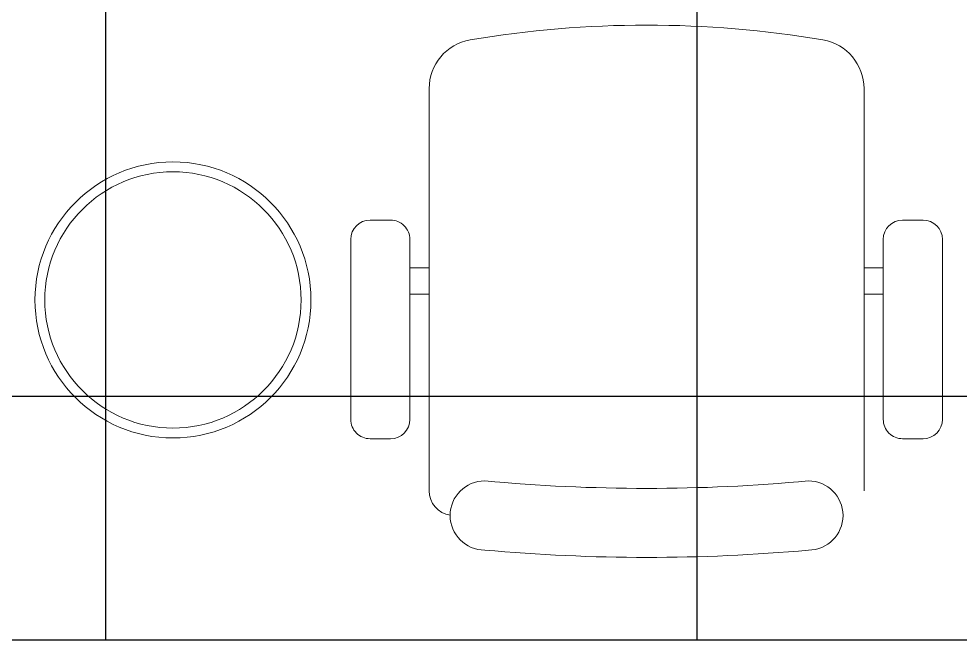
# Model space of a CAD drawing. Header units: inches. Extents: x -246178 to 57169, y -29325 to 19878.
# Drawn here: x 47271 to 48226, y -6847 to -6217 of the extents above; entities that cross this region are included whole.
import ezdxf

# ---------------------------------------------------------------- set-up
doc = ezdxf.new("R2010")
doc.units = ezdxf.units.IN
doc.header["$LTSCALE"] = 25
doc.header["$MEASUREMENT"] = 0
doc.linetypes.add('DASHDOT', pattern=[25.4, 12.7, -6.35, 0, -6.35])
doc.layers.get('0').update_dxf_attribs({"color": 8})
doc.layers.add('00-Ground Floor$0$False Ceiling', color=251, linetype='Continuous')
for name, color, linetype, lineweight in [('00-Ground Floor$0$LOADING', 253, 'Continuous', 5), ('00-Ground Floor$0$NEW Wall', 166, 'Continuous', 5), ('00-Ground Floor$0$Walls', 251, 'Continuous', 5), ('E-LITE-CLNG-CNDT', 6, 'DASHDOT', 35)]:
    doc.layers.add(name, color=color, linetype=linetype, lineweight=lineweight)

# ---------------------------------------------------------------- blocks, each defined once
blk = doc.blocks.new('00-Ground Floor$0$WM00001-P')
at = {"layer": '00-Ground Floor$0$LOADING'}
for radius in [0.14, 0.13]:
    blk.add_circle((0, 0), radius, dxfattribs=at)
blk = doc.blocks.new('*X67')
at = {"color": 0}
for p, q in [((5, 3), (5, 3)), ((5, 3), (5, 3)), ((5, 3), (5, 3)), ((5, 3), (5, 3)), ((5, 3), (5, 3)), ((5, 3), (5, 3)), ((5, 3), (5, 3)), ((5, 3), (5, 3)), ((5, 3), (5, 3)), ((5, 3), (5, 3)), ((5, 3), (5, 3)), ((5, 3), (5, 3)), ((5, 3), (5, 3)), ((5, 3), (5, 3)), ((5, 3), (5, 3)), ((5, 3), (5, 3)), ((5, 3), (5, 3)), ((5, 3), (5, 3)), ((5, 3), (5, 3)), ((5, 3), (5, 3)), ((5, 3), (5, 3)), ((5, 3), (5, 3)), ((5, 3), (5, 3)), ((5, 3), (5, 3)), ((5, 3), (5, 3)), ((5, 3), (5, 3)), ((5, 3), (5, 3)), ((5, 3), (5, 3)), ((5, 3), (5, 3)), ((5, 3), (5, 3)), ((5, 3), (5, 3)), ((5, 3), (5, 3)), ((5, 3), (5, 3)), ((5, 3), (5, 3)), ((5, 3), (5, 3)), ((5, 3), (5, 3)), ((5, 3), (5, 3)), ((5, 3), (5, 3)), ((5, 3), (5, 3)), ((5, 3), (5, 3)), ((5, 3), (5, 3)), ((5, 3), (5, 3)), ((5, 3), (5, 3)), ((5, 3), (5, 3)), ((5, 3), (5, 3)), ((5, 3), (5, 3)), ((5, 3), (5, 3)), ((5, 3), (5, 3)), ((5, 3), (5, 3)), ((5, 3), (5, 3)), ((5, 3), (5, 3)), ((5, 3), (5, 3)), ((5, 3), (5, 3)), ((5, 3), (5, 3)), ((5, 3), (5, 3)), ((5, 3), (5, 3)), ((5, 3), (5, 3)), ((5, 3), (5, 3)), ((5, 3), (5, 3)), ((5, 3), (5, 3)), ((5, 3), (5, 3)), ((5, 3), (5, 3)), ((5, 3), (5, 3)), ((5, 3), (5, 3)), ((5, 3), (5, 3)), ((5, 3), (5, 3)), ((6, 3), (5, 3)), ((5, 3), (5, 3)), ((6, 3), (5, 3)), ((5, 3), (5, 3)), ((6, 3), (5, 3)), ((5, 3), (5, 3)), ((6, 3), (5, 3)), ((5, 3), (5, 3)), ((5, 3), (5, 3)), ((5, 3), (5, 3)), ((5, 3), (5, 3)), ((5, 3), (5, 3)), ((5, 3), (5, 3)), ((5, 3), (5, 3)), ((5, 3), (5, 3)), ((5, 3), (5, 3)), ((5, 3), (5, 3)), ((5, 3), (5, 3)), ((5, 3), (5, 3)), ((5, 3), (5, 3)), ((5, 3), (5, 3)), ((5, 3), (5, 3)), ((5, 3), (5, 3)), ((5, 3), (5, 3)), ((5, 3), (5, 3)), ((5, 3), (5, 3)), ((5, 3), (5, 3)), ((5, 3), (5, 3)), ((5, 3), (5, 3)), ((5, 3), (5, 3)), ((6, 3), (6, 3)), ((6, 3), (6, 3)), ((6, 3), (6, 3)), ((6, 3), (6, 3)), ((6, 3), (6, 3)), ((6, 3), (6, 3)), ((6, 3), (6, 3)), ((6, 3), (6, 3)), ((6, 3), (6, 3)), ((6, 3), (6, 3)), ((6, 3), (6, 3)), ((6, 3), (6, 3)), ((6, 3), (6, 3)), ((6, 3), (6, 3)), ((6, 3), (6, 3)), ((6, 3), (6, 3)), ((6, 3), (6, 3)), ((6, 3), (6, 3)), ((6, 3), (6, 3)), ((6, 3), (6, 3)), ((6, 3), (6, 3)), ((6, 3), (6, 3)), ((6, 3), (6, 3)), ((6, 3), (6, 3)), ((6, 3), (6, 3)), ((6, 3), (6, 3)), ((6, 3), (6, 3)), ((6, 3), (6, 3)), ((6, 3), (6, 3)), ((6, 3), (6, 3)), ((6, 3), (6, 3)), ((6, 3), (6, 3)), ((6, 3), (6, 3)), ((6, 3), (6, 3)), ((6, 3), (6, 3)), ((6, 3), (6, 3)), ((6, 3), (6, 3)), ((6, 3), (6, 3)), ((6, 3), (6, 3)), ((6, 3), (6, 3)), ((6, 3), (6, 3)), ((6, 3), (6, 3)), ((6, 3), (6, 3)), ((6, 3), (6, 3)), ((6, 3), (6, 3)), ((6, 3), (6, 3)), ((6, 3), (6, 3)), ((6, 3), (6, 3)), ((6, 3), (6, 3)), ((6, 3), (6, 3)), ((6, 3), (6, 3)), ((6, 3), (6, 3)), ((6, 3), (6, 3)), ((6, 3), (6, 3)), ((6, 3), (6, 3)), ((6, 3), (6, 3)), ((6, 3), (6, 3)), ((6, 3), (6, 3)), ((6, 3), (6, 3)), ((6, 3), (6, 3)), ((6, 3), (6, 3)), ((6, 3), (6, 3)), ((6, 3), (6, 3)), ((6, 3), (6, 3)), ((6, 3), (6, 3)), ((6, 3), (6, 3)), ((6, 3), (6, 3)), ((6, 3), (6, 3)), ((6, 3), (6, 3)), ((6, 3), (6, 3)), ((6, 3), (6, 3)), ((6, 3), (6, 3)), ((6, 3), (6, 3)), ((6, 3), (6, 3)), ((6, 3), (6, 3)), ((6, 3), (6, 3)), ((6, 3), (6, 3)), ((6, 3), (6, 3)), ((6, 3), (6, 3)), ((6, 3), (6, 3)), ((6, 3), (6, 3)), ((6, 3), (6, 3)), ((6, 3), (6, 3)), ((6, 3), (6, 3)), ((6, 3), (6, 3)), ((6, 3), (6, 3)), ((6, 3), (6, 3)), ((6, 3), (6, 3)), ((6, 3), (6, 3)), ((6, 3), (6, 3)), ((6, 3), (6, 3)), ((6, 3), (6, 3)), ((6, 3), (6, 3)), ((6, 3), (6, 3)), ((6, 3), (6, 3)), ((6, 3), (6, 3)), ((6, 3), (6, 3)), ((6, 3), (6, 3)), ((6, 3), (6, 3)), ((6, 3), (6, 3)), ((6, 3), (6, 3)), ((6, 3), (6, 3)), ((6, 3), (6, 3)), ((6, 3), (6, 3)), ((6, 3), (6, 3)), ((6, 3), (6, 3)), ((6, 3), (6, 3)), ((6, 3), (6, 3)), ((6, 3), (6, 3)), ((6, 3), (6, 3)), ((6, 3), (6, 3)), ((6, 3), (6, 3)), ((6, 3), (6, 3)), ((6, 3), (6, 3)), ((6, 3), (6, 3)), ((6, 3), (6, 3)), ((6, 3), (6, 3)), ((6, 3), (6, 3)), ((6, 3), (6, 3)), ((6, 3), (6, 3)), ((6, 3), (6, 3)), ((6, 3), (6, 3)), ((6, 3), (6, 3)), ((6, 3), (6, 3)), ((6, 3), (6, 3)), ((6, 3), (6, 3)), ((6, 3), (6, 3)), ((6, 3), (6, 3)), ((6, 3), (6, 3)), ((6, 3), (6, 3)), ((6, 3), (6, 3)), ((6, 3), (6, 3)), ((6, 3), (6, 3)), ((6, 3), (6, 3)), ((6, 3), (6, 3)), ((6, 3), (6, 3)), ((6, 3), (6, 3)), ((6, 3), (6, 3)), ((6, 3), (6, 3)), ((6, 3), (6, 3)), ((6, 3), (6, 3)), ((6, 3), (6, 3)), ((6, 3), (6, 3)), ((6, 3), (6, 3)), ((6, 3), (6, 3)), ((6, 3), (6, 3)), ((6, 3), (6, 3)), ((6, 3), (6, 3)), ((6, 3), (6, 3)), ((6, 3), (6, 3)), ((6, 3), (6, 3)), ((6, 3), (6, 3)), ((6, 3), (6, 3)), ((6, 3), (6, 3)), ((6, 3), (6, 3)), ((6, 3), (6, 3)), ((6, 3), (6, 3)), ((6, 3), (6, 3)), ((6, 3), (6, 3)), ((6, 3), (6, 3)), ((6, 3), (6, 3)), ((6, 3), (6, 3)), ((6, 3), (6, 3)), ((6, 3), (6, 3)), ((6, 3), (6, 3)), ((6, 3), (6, 3)), ((6, 3), (6, 3)), ((6, 3), (6, 3)), ((6, 3), (6, 3)), ((6, 3), (6, 3)), ((6, 3), (6, 3)), ((6, 3), (6, 3)), ((6, 3), (6, 3)), ((6, 3), (6, 3)), ((6, 3), (6, 3)), ((6, 3), (6, 3)), ((6, 3), (6, 3)), ((6, 3), (6, 3)), ((6, 3), (6, 3)), ((6, 3), (6, 3)), ((6, 3), (6, 3)), ((6, 3), (6, 3)), ((6, 3), (6, 3)), ((6, 3), (6, 3)), ((6, 3), (6, 3)), ((6, 3), (6, 3)), ((6, 3), (6, 3)), ((6, 3), (6, 3)), ((6, 3), (6, 3)), ((6, 3), (6, 3)), ((6, 3), (6, 3)), ((6, 3), (6, 3)), ((6, 3), (6, 3)), ((6, 3), (6, 3)), ((6, 3), (6, 3)), ((6, 3), (6, 3)), ((6, 3), (6, 3)), ((6, 3), (6, 3)), ((6, 3), (6, 3)), ((6, 3), (6, 3)), ((6, 3), (6, 3)), ((6, 3), (6, 3)), ((6, 3), (6, 3)), ((6, 3), (6, 3)), ((6, 3), (5, 3)), ((6, 3), (5, 3)), ((6, 3), (5, 3)), ((6, 3), (5, 3)), ((6, 3), (5, 3)), ((6, 3), (6, 3)), ((6, 3), (6, 3)), ((6, 3), (6, 3)), ((6, 3), (6, 3)), ((6, 3), (6, 3)), ((6, 3), (6, 3)), ((6, 3), (6, 3)), ((6, 3), (6, 3)), ((6, 3), (6, 3)), ((6, 3), (6, 3)), ((6, 3), (6, 3)), ((6, 3), (6, 3)), ((6, 3), (6, 3)), ((6, 3), (6, 3)), ((6, 3), (6, 3)), ((6, 3), (6, 3)), ((6, 3), (6, 3)), ((6, 3), (6, 3)), ((6, 3), (6, 3)), ((6, 3), (6, 3)), ((6, 3), (6, 3)), ((6, 3), (6, 3)), ((6, 3), (6, 3)), ((6, 3), (6, 3)), ((6, 3), (6, 3)), ((6, 3), (6, 3)), ((6, 3), (6, 3)), ((6, 3), (6, 3)), ((6, 3), (6, 3)), ((6, 3), (6, 3)), ((6, 3), (6, 3)), ((6, 3), (6, 3)), ((6, 3), (6, 3)), ((6, 3), (6, 3)), ((6, 3), (6, 3)), ((6, 3), (6, 3)), ((6, 3), (6, 3)), ((6, 3), (6, 3)), ((6, 3), (6, 3)), ((6, 3), (6, 3)), ((6, 3), (6, 3)), ((6, 3), (6, 3)), ((6, 3), (6, 3)), ((6, 3), (6, 3)), ((6, 3), (6, 3)), ((6, 3), (6, 3)), ((6, 3), (6, 3)), ((6, 3), (6, 3)), ((6, 3), (6, 3)), ((6, 3), (6, 3)), ((6, 3), (6, 3)), ((6, 3), (6, 3)), ((6, 3), (6, 3)), ((6, 3), (6, 3)), ((6, 3), (6, 3)), ((6, 3), (6, 3)), ((6, 3), (6, 3)), ((6, 3), (6, 3)), ((6, 3), (6, 3)), ((6, 3), (6, 3)), ((6, 3), (6, 3)), ((6, 3), (6, 3)), ((6, 3), (6, 3)), ((6, 3), (6, 3)), ((6, 3), (6, 3)), ((6, 3), (6, 3)), ((6, 3), (6, 3)), ((6, 3), (6, 3)), ((6, 3), (6, 3)), ((6, 3), (6, 3)), ((6, 3), (6, 3)), ((6, 3), (6, 3)), ((6, 3), (6, 3)), ((6, 3), (6, 3)), ((6, 3), (6, 3)), ((6, 3), (6, 3)), ((6, 3), (6, 3)), ((6, 3), (6, 3)), ((6, 3), (6, 3)), ((6, 3), (6, 3)), ((6, 3), (6, 3)), ((6, 3), (6, 3)), ((6, 3), (6, 3)), ((6, 3), (6, 3)), ((6, 3), (6, 3)), ((6, 3), (6, 3)), ((6, 3), (6, 3)), ((6, 3), (6, 3)), ((6, 3), (6, 3)), ((6, 3), (6, 3)), ((6, 3), (6, 3)), ((6, 3), (6, 3)), ((6, 3), (6, 3)), ((6, 3), (6, 3)), ((6, 3), (6, 3)), ((6, 3), (6, 3)), ((6, 3), (6, 3)), ((6, 3), (6, 3)), ((6, 3), (6, 3)), ((6, 3), (6, 3)), ((6, 3), (6, 3)), ((6, 3), (6, 3)), ((6, 3), (6, 3)), ((6, 3), (6, 3)), ((6, 3), (6, 3)), ((6, 3), (6, 3)), ((6, 3), (6, 3)), ((6, 3), (6, 3)), ((6, 3), (6, 3)), ((6, 3), (6, 3)), ((6, 3), (6, 3)), ((6, 3), (6, 3)), ((6, 3), (6, 3)), ((6, 3), (6, 3)), ((6, 3), (6, 3)), ((6, 3), (6, 3)), ((6, 3), (6, 3)), ((6, 3), (6, 3)), ((6, 3), (6, 3)), ((6, 3), (6, 3)), ((6, 3), (6, 3)), ((6, 3), (6, 3)), ((6, 3), (6, 3)), ((6, 3), (6, 3)), ((6, 3), (6, 3)), ((6, 3), (6, 3)), ((6, 3), (6, 3)), ((6, 3), (6, 3)), ((6, 3), (6, 3)), ((6, 3), (6, 3)), ((6, 3), (6, 3)), ((6, 3), (6, 3)), ((6, 3), (6, 3)), ((6, 3), (6, 3)), ((6, 3), (6, 3)), ((6, 3), (6, 3)), ((6, 3), (6, 3)), ((6, 3), (6, 3)), ((6, 3), (6, 3)), ((6, 3), (6, 3)), ((6, 3), (6, 3)), ((6, 3), (6, 3)), ((6, 3), (6, 3)), ((6, 3), (6, 3)), ((6, 3), (6, 3)), ((6, 3), (6, 3)), ((6, 3), (6, 3)), ((6, 3), (6, 3)), ((6, 3), (6, 3)), ((6, 3), (6, 3)), ((6, 3), (6, 3)), ((6, 3), (6, 3)), ((6, 3), (6, 3)), ((6, 3), (6, 3)), ((6, 3), (6, 3)), ((6, 3), (6, 3)), ((6, 3), (6, 3)), ((6, 3), (6, 3)), ((6, 3), (6, 3)), ((6, 3), (6, 3)), ((6, 3), (6, 3)), ((6, 3), (6, 3)), ((6, 3), (6, 3)), ((6, 3), (6, 3)), ((6, 3), (6, 3)), ((6, 3), (6, 3)), ((6, 3), (6, 3)), ((6, 3), (6, 3)), ((6, 3), (6, 3)), ((6, 3), (6, 3)), ((6, 3), (6, 3)), ((6, 3), (6, 3)), ((6, 3), (6, 3)), ((6, 3), (6, 3)), ((6, 3), (6, 3)), ((6, 3), (6, 3)), ((6, 3), (6, 3)), ((6, 3), (6, 3)), ((6, 3), (6, 3)), ((6, 3), (6, 3)), ((6, 3), (6, 3)), ((6, 3), (6, 3)), ((6, 3), (6, 3)), ((6, 3), (6, 3)), ((6, 3), (6, 3)), ((6, 3), (6, 3)), ((6, 3), (6, 3)), ((6, 3), (6, 3)), ((6, 3), (6, 3)), ((6, 3), (6, 3)), ((6, 3), (6, 3)), ((6, 3), (6, 3)), ((6, 3), (6, 3)), ((6, 3), (6, 3)), ((6, 3), (6, 3)), ((6, 3), (6, 3)), ((6, 3), (6, 3)), ((6, 3), (6, 3)), ((6, 3), (6, 3)), ((6, 3), (6, 3)), ((6, 3), (6, 3)), ((6, 3), (6, 3)), ((6, 3), (6, 3)), ((6, 3), (6, 3)), ((6, 3), (6, 3)), ((6, 3), (6, 3)), ((6, 3), (6, 3)), ((6, 3), (6, 3)), ((6, 3), (6, 3)), ((6, 3), (6, 3)), ((6, 3), (6, 3)), ((6, 3), (6, 3)), ((6, 3), (6, 3)), ((6, 3), (6, 3)), ((6, 3), (6, 3)), ((6, 3), (6, 3)), ((6, 3), (6, 3)), ((6, 3), (6, 3)), ((6, 3), (6, 3)), ((6, 3), (6, 3)), ((6, 3), (6, 3)), ((6, 3), (6, 3)), ((6, 3), (6, 3)), ((6, 3), (6, 3)), ((6, 3), (6, 3)), ((6, 3), (6, 3)), ((6, 3), (6, 3)), ((6, 3), (6, 3)), ((6, 3), (6, 3)), ((6, 3), (6, 3)), ((6, 3), (6, 3)), ((6, 3), (6, 3)), ((6, 3), (6, 3)), ((6, 3), (6, 3)), ((6, 3), (6, 3)), ((6, 3), (6, 3)), ((6, 3), (6, 3)), ((6, 3), (6, 3)), ((6, 3), (6, 3)), ((6, 3), (6, 3)), ((6, 3), (6, 3)), ((6, 3), (6, 3)), ((6, 3), (6, 3)), ((6, 3), (6, 3)), ((6, 3), (6, 3)), ((6, 3), (6, 3)), ((6, 3), (6, 3)), ((6, 3), (6, 3)), ((6, 3), (6, 3)), ((6, 3), (6, 3)), ((6, 3), (6, 3)), ((6, 3), (6, 3)), ((6, 3), (6, 3)), ((6, 3), (6, 3)), ((6, 3), (6, 3)), ((6, 3), (6, 3)), ((6, 3), (6, 3)), ((6, 3), (6, 3)), ((6, 3), (6, 3)), ((6, 3), (6, 3)), ((6, 3), (6, 3)), ((6, 3), (6, 3)), ((6, 3), (6, 3)), ((6, 3), (6, 3)), ((6, 3), (6, 3)), ((6, 3), (6, 3)), ((6, 3), (6, 3)), ((6, 3), (6, 3)), ((6, 3), (6, 3)), ((6, 3), (6, 3)), ((6, 3), (6, 3)), ((6, 3), (6, 3)), ((6, 3), (6, 3)), ((6, 3), (6, 3)), ((6, 3), (6, 3)), ((6, 3), (6, 3)), ((6, 3), (6, 3)), ((6, 3), (6, 3)), ((6, 3), (6, 3)), ((6, 3), (6, 3)), ((6, 3), (6, 3)), ((6, 3), (6, 3)), ((6, 3), (6, 3)), ((6, 3), (6, 3)), ((6, 3), (6, 3)), ((6, 3), (6, 3)), ((6, 3), (6, 3)), ((6, 3), (6, 3)), ((6, 3), (6, 3)), ((6, 3), (6, 3)), ((6, 3), (6, 3)), ((6, 3), (6, 3)), ((6, 3), (6, 3)), ((6, 3), (6, 3)), ((6, 3), (6, 3)), ((6, 3), (6, 3)), ((6, 3), (6, 3)), ((6, 3), (6, 3)), ((6, 3), (6, 3)), ((6, 3), (6, 3)), ((6, 3), (6, 3)), ((6, 3), (6, 3)), ((6, 3), (6, 3)), ((6, 3), (6, 3)), ((6, 3), (6, 3)), ((6, 3), (6, 3)), ((6, 3), (6, 3)), ((6, 3), (6, 3)), ((6, 3), (6, 3)), ((6, 3), (6, 3)), ((6, 3), (6, 3)), ((6, 3), (6, 3)), ((6, 3), (6, 3)), ((6, 3), (6, 3)), ((6, 3), (6, 3)), ((6, 3), (6, 3)), ((6, 3), (6, 3))]:
    blk.add_line(p, q, dxfattribs=at)
blk = doc.blocks.new('*X68')
at = {"color": 0}
for p, q in [((13, 1), (13, 1)), ((13, 1), (13, 1)), ((13, 1), (13, 1)), ((13, 1), (13, 1)), ((13, 1), (13, 1)), ((13, 1), (13, 1)), ((13, 1), (13, 1)), ((13, 1), (13, 1)), ((13, 1), (13, 1)), ((13, 1), (13, 1)), ((13, 1), (13, 1)), ((13, 1), (13, 1)), ((13, 1), (13, 1)), ((13, 1), (13, 1)), ((13, 1), (13, 1)), ((13, 1), (14, 1)), ((13, 1), (14, 1)), ((13, 1), (14, 1)), ((13, 1), (13, 1)), ((13, 1), (13, 1)), ((13, 1), (13, 1)), ((13, 1), (13, 1)), ((13, 1), (13, 1)), ((13, 1), (13, 1)), ((13, 1), (13, 1)), ((13, 1), (13, 1)), ((13, 1), (13, 1)), ((13, 1), (13, 1)), ((13, 1), (13, 1)), ((13, 1), (13, 1)), ((13, 1), (13, 1)), ((13, 1), (13, 1)), ((13, 1), (13, 1)), ((13, 1), (13, 1)), ((13, 1), (13, 1)), ((13, 1), (13, 1)), ((13, 1), (13, 1)), ((13, 1), (13, 1)), ((13, 1), (13, 1)), ((13, 1), (13, 1)), ((13, 1), (13, 1)), ((13, 1), (13, 1)), ((13, 1), (13, 1)), ((13, 1), (13, 1)), ((13, 1), (13, 1)), ((13, 1), (13, 1)), ((13, 1), (13, 1)), ((13, 1), (13, 1)), ((13, 1), (13, 1)), ((13, 1), (13, 1)), ((13, 1), (13, 1)), ((13, 1), (13, 1)), ((13, 1), (13, 1)), ((13, 1), (13, 1)), ((13, 1), (13, 1)), ((13, 1), (13, 1)), ((13, 1), (13, 1)), ((13, 1), (13, 1)), ((13, 1), (13, 1)), ((13, 1), (13, 1)), ((13, 1), (13, 1)), ((13, 1), (13, 1)), ((13, 1), (13, 1)), ((13, 1), (13, 1)), ((13, 1), (13, 1)), ((13, 1), (13, 1)), ((13, 1), (13, 1)), ((13, 1), (13, 1)), ((13, 1), (13, 1)), ((13, 1), (13, 1)), ((13, 1), (13, 1)), ((13, 1), (13, 1)), ((13, 1), (13, 1)), ((13, 1), (13, 1)), ((13, 1), (13, 1)), ((13, 1), (13, 1)), ((13, 1), (13, 1)), ((13, 1), (13, 1)), ((13, 1), (13, 1)), ((13, 1), (13, 1)), ((13, 1), (13, 1)), ((13, 1), (13, 1)), ((13, 1), (13, 1)), ((13, 1), (13, 1)), ((13, 1), (13, 1)), ((13, 1), (13, 1)), ((13, 1), (13, 1)), ((13, 1), (13, 1)), ((13, 1), (13, 1)), ((13, 1), (13, 1)), ((13, 1), (13, 1)), ((13, 1), (13, 1)), ((13, 1), (13, 1)), ((13, 1), (13, 1)), ((13, 1), (13, 1)), ((13, 1), (13, 1)), ((13, 1), (13, 1)), ((13, 1), (13, 1)), ((13, 1), (13, 1)), ((13, 1), (13, 1)), ((13, 1), (13, 1)), ((13, 1), (13, 1)), ((13, 1), (13, 1)), ((13, 1), (13, 1)), ((13, 1), (13, 1)), ((13, 1), (13, 1)), ((13, 1), (13, 1)), ((13, 1), (13, 1)), ((13, 1), (13, 1)), ((13, 1), (13, 1)), ((13, 1), (13, 1)), ((13, 1), (13, 1)), ((13, 1), (13, 1)), ((13, 1), (13, 1)), ((13, 1), (13, 1)), ((13, 1), (13, 1)), ((13, 1), (13, 1)), ((13, 1), (13, 1)), ((13, 1), (13, 1)), ((13, 1), (13, 1)), ((13, 1), (13, 1)), ((13, 1), (13, 1)), ((13, 1), (13, 1)), ((13, 1), (14, 1)), ((13, 0), (13, 0)), ((13, 0), (13, 0)), ((13, 0), (13, 0)), ((13, 0), (13, 0)), ((13, 0), (13, 0)), ((13, 0), (13, 0)), ((13, 0), (13, 0)), ((13, 0), (13, 0)), ((13, 0), (13, 0)), ((13, 0), (13, 0)), ((13, 0), (13, 0)), ((13, 0), (13, 0)), ((13, 0), (13, 0)), ((13, 0), (13, 0)), ((13, 0), (13, 0)), ((13, 0), (13, 0)), ((13, 0), (13, 0)), ((13, 0), (13, 0)), ((13, 0), (13, 0)), ((13, 0), (13, 0)), ((13, 0), (13, 0)), ((13, 0), (13, 0)), ((13, 0), (13, 0)), ((13, 0), (13, 0)), ((13, 0), (13, 0)), ((13, 0), (13, 0)), ((13, 0), (13, 0)), ((13, 0), (13, 0)), ((13, 0), (13, 0)), ((13, 0), (13, 0)), ((13, 0), (13, 0)), ((13, 0), (13, 0)), ((13, 0), (13, 0)), ((13, 0), (13, 0)), ((13, 0), (13, 0)), ((13, 0), (13, 0)), ((13, 0), (13, 0)), ((13, 0), (13, 0)), ((13, 0), (13, 0)), ((13, 0), (13, 0)), ((13, 0), (13, 0)), ((13, 0), (13, 0)), ((13, 0), (13, 0)), ((13, 0), (13, 0)), ((13, 0), (13, 0)), ((13, 0), (13, 0)), ((13, 0), (13, 0)), ((13, 0), (13, 0)), ((13, 0), (14, 0)), ((13, 0), (14, 0)), ((13, 0), (13, 0)), ((13, 0), (14, 0)), ((14, 1), (14, 1)), ((14, 1), (14, 1)), ((14, 1), (14, 1)), ((14, 1), (14, 1)), ((14, 1), (14, 1)), ((14, 1), (14, 1)), ((14, 1), (14, 1)), ((14, 1), (14, 1)), ((14, 1), (14, 1)), ((14, 1), (14, 1)), ((14, 1), (14, 1)), ((14, 1), (14, 1)), ((14, 1), (14, 1)), ((14, 1), (14, 1)), ((14, 1), (14, 1)), ((14, 1), (14, 1)), ((14, 1), (14, 1)), ((14, 1), (14, 1)), ((14, 1), (14, 1)), ((14, 1), (14, 1)), ((14, 1), (14, 1)), ((14, 1), (14, 1)), ((14, 1), (14, 1)), ((14, 1), (14, 1)), ((14, 1), (14, 1)), ((14, 1), (14, 1)), ((14, 1), (14, 1)), ((14, 1), (14, 1)), ((14, 1), (14, 1)), ((14, 1), (14, 1)), ((14, 1), (14, 1)), ((14, 1), (14, 1)), ((14, 1), (14, 1)), ((14, 1), (14, 1)), ((14, 1), (14, 1)), ((14, 1), (14, 1)), ((14, 1), (14, 1)), ((14, 1), (14, 1)), ((14, 1), (14, 1)), ((14, 1), (14, 1)), ((14, 1), (14, 1)), ((14, 1), (14, 1)), ((14, 1), (14, 1)), ((14, 1), (14, 1)), ((14, 1), (14, 1)), ((14, 1), (14, 1)), ((14, 1), (14, 1)), ((14, 1), (14, 1)), ((14, 1), (14, 1)), ((14, 1), (14, 1)), ((14, 1), (14, 1)), ((14, 1), (14, 1)), ((14, 1), (14, 1)), ((14, 1), (14, 1)), ((14, 1), (14, 1)), ((14, 1), (14, 1)), ((14, 1), (14, 1)), ((14, 1), (14, 1)), ((14, 1), (14, 1)), ((14, 1), (14, 1)), ((14, 1), (14, 1)), ((14, 1), (14, 1)), ((14, 1), (14, 1)), ((14, 1), (14, 1)), ((14, 1), (14, 1)), ((14, 1), (14, 1)), ((14, 1), (14, 1)), ((14, 1), (14, 1)), ((14, 1), (14, 1)), ((14, 1), (14, 1)), ((14, 1), (14, 1)), ((14, 1), (14, 1)), ((14, 1), (14, 1)), ((14, 1), (14, 1)), ((14, 1), (14, 1)), ((14, 1), (14, 1)), ((14, 1), (14, 1)), ((14, 1), (14, 1)), ((14, 1), (14, 1)), ((14, 1), (14, 1)), ((14, 1), (14, 1)), ((14, 1), (14, 1)), ((14, 1), (14, 1)), ((14, 1), (14, 1)), ((14, 1), (14, 1)), ((14, 1), (14, 1)), ((14, 1), (14, 1)), ((14, 1), (14, 1)), ((14, 1), (14, 1)), ((14, 1), (14, 1)), ((14, 1), (14, 1)), ((14, 1), (14, 1)), ((14, 1), (14, 1)), ((14, 1), (14, 1)), ((14, 0), (14, 0)), ((14, 0), (14, 0)), ((14, 0), (14, 0)), ((14, 0), (14, 0)), ((14, 0), (14, 0)), ((14, 0), (14, 0)), ((14, 0), (14, 0)), ((14, 0), (14, 0)), ((14, 0), (14, 0)), ((14, 0), (14, 0)), ((14, 0), (14, 0)), ((14, 0), (14, 0)), ((14, 0), (14, 0)), ((14, 0), (14, 0)), ((14, 0), (14, 0)), ((14, 0), (14, 0)), ((14, 0), (14, 0)), ((14, 0), (14, 0)), ((14, 0), (14, 0)), ((14, 0), (14, 0)), ((14, 0), (14, 0)), ((14, 0), (14, 0)), ((14, 0), (14, 0)), ((14, 0), (14, 0)), ((14, 0), (14, 0)), ((14, 0), (14, 0)), ((14, 0), (14, 0)), ((14, 0), (14, 0)), ((14, 0), (14, 0)), ((14, 0), (14, 0)), ((14, 0), (14, 0)), ((14, 0), (14, 0)), ((14, 0), (14, 0)), ((14, 0), (14, 0)), ((14, 0), (14, 0)), ((14, 0), (14, 0)), ((14, 0), (14, 0)), ((14, 0), (14, 0)), ((14, 0), (14, 0)), ((14, 0), (14, 0)), ((14, 0), (14, 0)), ((14, 0), (14, 0)), ((14, 0), (14, 0)), ((14, 0), (14, 0)), ((14, 0), (14, 0)), ((14, 0), (14, 0)), ((14, 0), (14, 0)), ((14, 0), (14, 0)), ((13, 0), (13, 0)), ((13, 0), (14, 0)), ((13, 0), (13, 0)), ((13, 0), (14, 0)), ((13, 0), (13, 0)), ((13, 0), (14, 0)), ((13, 0), (13, 0)), ((13, 0), (13, 0)), ((13, 0), (13, 0)), ((13, 0), (13, 0)), ((13, 0), (14, 0)), ((13, 0), (13, 0)), ((13, 0), (14, 0)), ((13, 0), (13, 0)), ((13, 0), (14, 0)), ((13, 0), (13, 0)), ((13, 0), (14, 0)), ((13, 0), (13, 0)), ((13, 0), (14, 0)), ((13, 0), (13, 0)), ((13, 0), (14, 0)), ((13, 0), (13, 0)), ((13, 0), (14, 0)), ((13, 0), (13, 0)), ((13, 0), (13, 0)), ((13, 0), (13, 0)), ((13, 0), (14, 0)), ((13, 0), (13, 0)), ((13, 0), (14, 0)), ((13, 0), (13, 0)), ((13, 0), (14, 0)), ((13, 0), (13, 0)), ((13, 0), (14, 0)), ((13, 0), (13, 0)), ((13, 0), (13, 0)), ((13, 0), (13, 0)), ((13, 0), (13, 0)), ((13, 0), (13, 0)), ((13, 0), (13, 0)), ((13, 0), (13, 0)), ((13, 0), (13, 0)), ((13, 0), (13, 0)), ((13, 0), (13, 0)), ((13, 0), (13, 0)), ((13, 0), (13, 0)), ((13, 0), (13, 0)), ((13, 0), (13, 0)), ((13, 0), (13, 0)), ((13, 0), (13, 0)), ((13, 0), (13, 0)), ((13, 0), (13, 0)), ((13, 0), (13, 0)), ((13, 0), (13, 0)), ((13, 0), (13, 0)), ((13, 0), (13, 0)), ((13, 0), (13, 0)), ((13, 0), (13, 0)), ((13, 0), (13, 0)), ((13, 0), (13, 0)), ((13, 0), (13, 0)), ((13, 0), (13, 0)), ((13, 0), (13, 0)), ((13, 0), (13, 0)), ((13, 0), (13, 0)), ((13, -1), (13, -1)), ((13, -1), (13, -1)), ((13, -1), (13, -1)), ((13, -1), (13, -1)), ((13, -1), (13, -1)), ((13, -1), (14, -1)), ((13, -1), (13, -1)), ((14, 0), (14, 0)), ((14, 0), (14, 0)), ((14, 0), (14, 0)), ((14, 0), (14, 0)), ((14, 0), (14, 0)), ((14, 0), (14, 0)), ((14, 0), (14, 0)), ((14, 0), (14, 0)), ((14, 0), (14, 0)), ((14, 0), (14, 0)), ((14, 0), (14, 0)), ((14, 0), (14, 0)), ((14, 0), (14, 0)), ((14, 0), (14, 0)), ((14, 0), (14, 0)), ((13, 0), (14, 0)), ((14, 0), (14, 0)), ((14, 0), (14, 0)), ((14, 0), (14, 0)), ((14, 0), (14, 0)), ((14, 0), (14, 0)), ((14, 0), (14, 0)), ((14, 0), (14, 0)), ((14, 0), (14, 0)), ((14, 0), (14, 0)), ((14, 0), (14, 0)), ((14, 0), (14, 0)), ((14, 0), (14, 0)), ((14, 0), (14, 0)), ((14, 0), (14, 0)), ((14, 0), (14, 0)), ((14, 0), (14, 0)), ((14, 0), (14, 0)), ((14, 0), (14, 0)), ((14, 0), (14, 0)), ((14, 0), (14, 0)), ((14, 0), (14, 0)), ((14, 0), (14, 0)), ((14, 0), (14, 0)), ((14, 0), (14, 0)), ((14, 0), (14, 0)), ((14, 0), (14, 0)), ((14, 0), (14, 0)), ((14, 0), (14, 0)), ((14, 0), (14, 0)), ((14, 0), (14, 0)), ((14, 0), (14, 0)), ((14, 0), (14, 0)), ((14, 0), (14, 0)), ((14, 0), (14, 0)), ((14, -1), (14, -1)), ((14, -1), (14, -1)), ((14, -1), (14, -1)), ((14, -1), (14, -1)), ((14, -1), (14, -1))]:
    blk.add_line(p, q, dxfattribs=at)
blk = doc.blocks.new('00-Ground Floor$0$GF21018-P')
at = {"color": 0}
for p, q in [((-0.2207, 0.47563), (-0.2207, 0.0675)), ((0.22049, 0.47563), (0.22049, 0.0675)), ((-0.2806, 0.34221), (-0.25983, 0.34221)), ((0.25963, 0.34221), (0.2804, 0.34221)), ((-0.30021, 0.32259), (-0.30021, 0.14)), ((-0.24021, 0.32259), (-0.24021, 0.14)), ((0.24001, 0.32259), (0.24001, 0.14)), ((0.30001, 0.32259), (0.30001, 0.14)), ((-0.24021, 0.29372), (-0.2207, 0.29372)), ((0.22049, 0.29372), (0.24001, 0.29372)), ((-0.24021, 0.26708), (-0.2207, 0.26708)), ((0.22049, 0.26708), (0.24001, 0.26708)), ((-0.2806, 0.12039), (-0.25983, 0.12039)), ((0.25963, 0.12039), (0.2804, 0.12039))]:
    blk.add_line(p, q, dxfattribs=at)
for points in [[(0.24001, 0.29372), (0.24001, 0.29372), (0.24001, 0.29372), (0.24001, 0.29372), (0.24001, 0.29372), (0.24001, 0.29372), (0.24001, 0.29372), (0.24001, 0.29372), (0.24001, 0.29372), (0.24001, 0.29372), (0.24001, 0.29372), (0.24001, 0.29372), (0.24001, 0.29372), (0.24001, 0.29372), (0.24001, 0.29372), (0.24001, 0.29372), (0.24001, 0.29372), (0.24001, 0.29372), (0.24001, 0.29372), (0.24001, 0.29372), (0.24001, 0.29372), (0.24001, 0.29372), (0.24001, 0.29372), (0.24001, 0.29372), (0.24001, 0.29372), (0.24001, 0.29372), (0.24001, 0.29372), (0.24001, 0.29372), (0.24001, 0.29372), (0.24001, 0.29372), (0.24001, 0.29372), (0.24001, 0.29372), (0.24001, 0.29372), (0.24001, 0.29372), (0.24001, 0.29372), (0.24001, 0.29372), (0.24001, 0.29372), (0.24001, 0.29372), (0.24001, 0.29372), (0.24001, 0.29372), (0.24001, 0.29372), (0.24001, 0.29372), (0.24001, 0.29372), (0.24001, 0.29372), (0.24001, 0.29372), (0.24001, 0.29372), (0.24001, 0.29372), (0.24001, 0.29372), (0.24001, 0.29372), (0.24001, 0.29372), (0.24001, 0.29372), (0.24001, 0.29372), (0.24001, 0.29372), (0.24001, 0.29372), (0.24001, 0.29372), (0.24001, 0.29372), (0.24001, 0.29372), (0.24001, 0.29372), (0.24001, 0.29372), (0.24001, 0.29372), (0.24001, 0.29372), (0.24001, 0.29372), (0.24001, 0.29372), (0.24001, 0.29372), (0.24001, 0.29372), (0.24001, 0.29372), (0.24001, 0.29372), (0.24001, 0.29372), (0.24001, 0.29372), (0.24001, 0.29372), (0.24001, 0.29372), (0.24001, 0.29372), (0.24001, 0.29372), (0.24001, 0.29372), (0.24001, 0.29372), (0.24001, 0.29372), (0.24001, 0.29372), (0.24001, 0.29372), (0.24001, 0.29372), (0.24001, 0.29372), (0.24001, 0.29372), (0.24001, 0.29372), (0.24001, 0.29372), (0.24001, 0.29372), (0.24001, 0.29372), (0.24001, 0.29372), (0.24001, 0.29372), (0.24001, 0.29372), (0.24001, 0.29372), (0.24001, 0.29372), (0.24001, 0.29372), (0.24001, 0.29372), (0.24001, 0.29372), (0.24001, 0.29372), (0.24001, 0.29372), (0.24001, 0.29372), (0.24001, 0.29372), (0.24001, 0.29372), (0.24001, 0.29372), (0.24001, 0.29372), (0.24001, 0.29372), (0.24001, 0.29372), (0.24001, 0.29372), (0.24001, 0.29372), (0.24001, 0.29372), (0.24001, 0.29372), (0.24001, 0.29372), (0.24001, 0.29372), (0.24001, 0.29372), (0.24001, 0.29372), (0.24001, 0.29372), (0.24001, 0.29372), (0.24001, 0.29372), (0.24001, 0.29372), (0.24001, 0.29372), (0.24001, 0.29372), (0.24001, 0.29372), (0.24001, 0.29372), (0.24001, 0.29372), (0.24001, 0.29372), (0.24001, 0.29372), (0.24001, 0.29372), (0.24001, 0.29372), (0.24001, 0.29372), (0.24001, 0.29372), (0.24001, 0.29372), (0.24001, 0.29372), (0.24001, 0.29372), (0.24001, 0.29372), (0.24001, 0.29372), (0.24001, 0.29372), (0.24001, 0.29372), (0.24001, 0.29372), (0.24001, 0.29372), (0.24001, 0.29372), (0.24001, 0.29372), (0.24001, 0.29372), (0.24001, 0.29372), (0.24001, 0.29372), (0.24001, 0.29372), (0.24001, 0.29372), (0.24001, 0.29372), (0.24001, 0.29372), (0.24001, 0.29372), (0.24001, 0.29372), (0.24001, 0.29372), (0.24001, 0.29372), (0.24001, 0.29372), (0.24001, 0.29372), (0.24001, 0.29372), (0.24001, 0.29372), (0.24001, 0.29372), (0.24001, 0.29372), (0.24001, 0.29372), (0.24001, 0.29372), (0.24001, 0.29372), (0.24001, 0.29372), (0.24001, 0.29372), (0.24001, 0.29372), (0.24001, 0.29372), (0.24001, 0.29372), (0.24001, 0.29372), (0.24001, 0.29372), (0.24001, 0.29372), (0.24001, 0.29372), (0.24001, 0.29372), (0.24001, 0.29372), (0.24001, 0.29372), (0.24001, 0.29372), (0.24001, 0.29372), (0.24001, 0.29372), (0.24001, 0.29372), (0.24001, 0.29372), (0.24001, 0.29372), (0.24001, 0.29372), (0.24001, 0.29372), (0.24001, 0.29372), (0.24001, 0.29372), (0.24001, 0.29372), (0.24001, 0.29372), (0.24001, 0.29372), (0.24001, 0.29372), (0.24001, 0.29372), (0.24001, 0.29372), (0.24001, 0.29372), (0.24001, 0.29372), (0.24001, 0.29372), (0.24001, 0.29372), (0.24001, 0.29372), (0.24001, 0.29372), (0.24001, 0.29372), (0.24001, 0.29372), (0.24001, 0.29372), (0.24001, 0.29372), (0.24001, 0.29372), (0.24001, 0.29372), (0.24001, 0.29372), (0.24001, 0.29372), (0.24001, 0.29372), (0.24001, 0.29372), (0.24001, 0.29372), (0.24001, 0.29372), (0.24001, 0.29372), (0.24001, 0.29372), (0.24001, 0.29372), (0.24001, 0.29372), (0.24001, 0.29372), (0.24001, 0.29372), (0.24001, 0.29372), (0.24001, 0.29372), (0.24001, 0.29372), (0.24001, 0.29372), (0.24001, 0.29372), (0.24001, 0.29372), (0.24001, 0.29372), (0.24001, 0.29372), (0.24001, 0.29372), (0.24001, 0.29372), (0.24001, 0.29372), (0.24001, 0.29372), (0.24001, 0.29372), (0.24001, 0.29372), (0.24001, 0.29372), (0.24001, 0.29372), (0.24001, 0.29372), (0.24001, 0.29372), (0.24001, 0.29372), (0.24001, 0.29372), (0.24001, 0.29372), (0.24001, 0.29372), (0.24001, 0.29372), (0.24001, 0.29372), (0.24001, 0.29372), (0.24001, 0.29372), (0.24001, 0.29372), (0.24001, 0.29372), (0.24001, 0.29372), (0.24001, 0.29372), (0.24001, 0.29372), (0.24001, 0.29372), (0.24001, 0.29372), (0.24001, 0.29372), (0.24001, 0.29372), (0.24001, 0.29372), (0.24001, 0.29372), (0.24001, 0.29372), (0.24001, 0.29372), (0.24001, 0.29372), (0.24001, 0.29372), (0.24001, 0.29372), (0.24001, 0.29372), (0.24001, 0.29372), (0.24001, 0.29372), (0.24001, 0.29372), (0.24001, 0.29372), (0.24001, 0.29372), (0.24001, 0.29372), (0.24001, 0.29372), (0.24001, 0.29372), (0.24001, 0.29372), (0.24001, 0.29372), (0.24001, 0.29372), (0.24001, 0.29372), (0.24001, 0.29372), (0.24001, 0.29372), (0.24001, 0.29372), (0.24001, 0.29372), (0.24001, 0.29372), (0.24001, 0.29372), (0.24001, 0.29372), (0.24001, 0.29372), (0.24001, 0.29372), (0.24001, 0.29372), (0.24001, 0.29372), (0.24001, 0.29372), (0.24001, 0.29372), (0.24001, 0.29372)], [(0.24001, 0.29372), (0.24001, 0.29372), (0.24001, 0.29372), (0.24001, 0.29372), (0.24001, 0.29372), (0.24001, 0.29372), (0.24001, 0.29372), (0.24001, 0.29372), (0.24001, 0.29372), (0.24001, 0.29372), (0.24001, 0.29372), (0.24001, 0.29372), (0.24001, 0.29372), (0.24001, 0.29372), (0.24001, 0.29372), (0.24001, 0.29372), (0.24001, 0.29372), (0.24001, 0.29372), (0.24001, 0.29372), (0.24001, 0.29372), (0.24001, 0.29372), (0.24001, 0.29372), (0.24001, 0.29372), (0.24001, 0.29372), (0.24001, 0.29372), (0.24001, 0.29372), (0.24001, 0.29372), (0.24001, 0.29372), (0.24001, 0.29372), (0.24001, 0.29372), (0.24001, 0.29372), (0.24001, 0.29372), (0.24001, 0.29372), (0.24001, 0.29372), (0.24001, 0.29372), (0.24001, 0.29372), (0.24001, 0.29372), (0.24001, 0.29372), (0.24001, 0.29372), (0.24001, 0.29372), (0.24001, 0.29372), (0.24001, 0.29372), (0.24001, 0.29372), (0.24001, 0.29372), (0.24001, 0.29372), (0.24001, 0.29372), (0.24001, 0.29372), (0.24001, 0.29372), (0.24001, 0.29372), (0.24001, 0.29372), (0.24001, 0.29372), (0.24001, 0.29372), (0.24001, 0.29372), (0.24001, 0.29372), (0.24001, 0.29372), (0.24001, 0.29372), (0.24001, 0.29372), (0.24001, 0.29372), (0.24001, 0.29372), (0.24001, 0.29372), (0.24001, 0.29372), (0.24001, 0.29372), (0.24001, 0.29372), (0.24001, 0.29372), (0.24001, 0.29372), (0.24001, 0.29372), (0.24001, 0.29372), (0.24001, 0.29372), (0.24001, 0.29372), (0.24001, 0.29372), (0.24001, 0.29372), (0.24001, 0.29372), (0.24001, 0.29372), (0.24001, 0.29372), (0.24001, 0.29372), (0.24001, 0.29372), (0.24001, 0.29372), (0.24001, 0.29372), (0.24001, 0.29372), (0.24001, 0.29372), (0.24001, 0.29372), (0.24001, 0.29372), (0.24001, 0.29372), (0.24001, 0.29372), (0.24001, 0.29372), (0.24001, 0.29372), (0.24001, 0.29372), (0.24001, 0.29372), (0.24001, 0.29372), (0.24001, 0.29372), (0.24001, 0.29372), (0.24001, 0.29372), (0.24001, 0.29372), (0.24001, 0.29372), (0.24001, 0.29372), (0.24001, 0.29372), (0.24001, 0.29372), (0.24001, 0.29372), (0.24001, 0.29372), (0.24001, 0.29372), (0.24001, 0.29372), (0.24001, 0.29372), (0.24001, 0.29372), (0.24001, 0.29372), (0.24001, 0.29372), (0.24001, 0.29372), (0.24001, 0.29372), (0.24001, 0.29372), (0.24001, 0.29372), (0.24001, 0.29372), (0.24001, 0.29372), (0.24001, 0.29372), (0.24001, 0.29372), (0.24001, 0.29372), (0.24001, 0.29372), (0.24001, 0.29372), (0.24001, 0.29372), (0.24001, 0.29372), (0.24001, 0.29372), (0.24001, 0.29372), (0.24001, 0.29372), (0.24001, 0.29372), (0.24001, 0.29372), (0.24001, 0.29372), (0.24001, 0.29372), (0.24001, 0.29372), (0.24001, 0.29372), (0.24001, 0.29372), (0.24001, 0.29372), (0.24001, 0.29372), (0.24001, 0.29372), (0.24001, 0.29372), (0.24001, 0.29372), (0.24001, 0.29372), (0.24001, 0.29372), (0.24001, 0.29372), (0.24001, 0.29372), (0.24001, 0.29372), (0.24001, 0.29372), (0.24001, 0.29372), (0.24001, 0.29372), (0.24001, 0.29372), (0.24001, 0.29372), (0.24001, 0.29372), (0.24001, 0.29372), (0.24001, 0.29372), (0.24001, 0.29372), (0.24001, 0.29372), (0.24001, 0.29372), (0.24001, 0.29372), (0.24001, 0.29372), (0.24001, 0.29372), (0.24001, 0.29372), (0.24001, 0.29372), (0.24001, 0.29372), (0.24001, 0.29372), (0.24001, 0.29372), (0.24001, 0.29372), (0.24001, 0.29372), (0.24001, 0.29372), (0.24001, 0.29372), (0.24001, 0.29372), (0.24001, 0.29372), (0.24001, 0.29372), (0.24001, 0.29372), (0.24001, 0.29372), (0.24001, 0.29372), (0.24001, 0.29372), (0.24001, 0.29372), (0.24001, 0.29372), (0.24001, 0.29372), (0.24001, 0.29372), (0.24001, 0.29372), (0.24001, 0.29372), (0.24001, 0.29372), (0.24001, 0.29372), (0.24001, 0.29372), (0.24001, 0.29372), (0.24001, 0.29372), (0.24001, 0.29372), (0.24001, 0.29372), (0.24001, 0.29372), (0.24001, 0.29372), (0.24001, 0.29372), (0.24001, 0.29372), (0.24001, 0.29372), (0.24001, 0.29372), (0.24001, 0.29372), (0.24001, 0.29372), (0.24001, 0.29372), (0.24001, 0.29372), (0.24001, 0.29372), (0.24001, 0.29372), (0.24001, 0.29372), (0.24001, 0.29372), (0.24001, 0.29372), (0.24001, 0.29372), (0.24001, 0.29372), (0.24001, 0.29372), (0.24001, 0.29372), (0.24001, 0.29372), (0.24001, 0.29372), (0.24001, 0.29372), (0.24001, 0.29372), (0.24001, 0.29372), (0.24001, 0.29372), (0.24001, 0.29372), (0.24001, 0.29372), (0.24001, 0.29372), (0.24001, 0.29372), (0.24001, 0.29372), (0.24001, 0.29372), (0.24001, 0.29372), (0.24001, 0.29372), (0.24001, 0.29372), (0.24001, 0.29372), (0.24001, 0.29372), (0.24001, 0.29372), (0.24001, 0.29372)], [(0.24001, 0.29372), (0.24001, 0.29372), (0.24001, 0.29372), (0.24001, 0.29372), (0.24001, 0.29372), (0.24001, 0.29372), (0.24001, 0.29372), (0.24001, 0.29372), (0.24001, 0.29372), (0.24001, 0.29372), (0.24001, 0.29372), (0.24001, 0.29372), (0.24001, 0.29372), (0.24001, 0.29372), (0.24001, 0.29372), (0.24001, 0.29372), (0.24001, 0.29372), (0.24001, 0.29372), (0.24001, 0.29372), (0.24001, 0.29372), (0.24001, 0.29372), (0.24001, 0.29372), (0.24001, 0.29372), (0.24001, 0.29372), (0.24001, 0.29372), (0.24001, 0.29372), (0.24001, 0.29372), (0.24001, 0.29372), (0.24001, 0.29372), (0.24001, 0.29372), (0.24001, 0.29372), (0.24001, 0.29372), (0.24001, 0.29372), (0.24001, 0.29372), (0.24001, 0.29372), (0.24001, 0.29372), (0.24001, 0.29372), (0.24001, 0.29372), (0.24001, 0.29372), (0.24001, 0.29372), (0.24001, 0.29372), (0.24001, 0.29372), (0.24001, 0.29372), (0.24001, 0.29372), (0.24001, 0.29372), (0.24001, 0.29372), (0.24001, 0.29372), (0.24001, 0.29372), (0.24001, 0.29372), (0.24001, 0.29372), (0.24001, 0.29372), (0.24001, 0.29372), (0.24001, 0.29372), (0.24001, 0.29372), (0.24001, 0.29372), (0.24001, 0.29372), (0.24001, 0.29372), (0.24001, 0.29372), (0.24001, 0.29372), (0.24001, 0.29372), (0.24001, 0.29372), (0.24001, 0.29372), (0.24001, 0.29372), (0.24001, 0.29372), (0.24001, 0.29372), (0.24001, 0.29372), (0.24001, 0.29372), (0.24001, 0.29372), (0.24001, 0.29372), (0.24001, 0.29372), (0.24001, 0.29372), (0.24001, 0.29372), (0.24001, 0.29372), (0.24001, 0.29372), (0.24001, 0.29372), (0.24001, 0.29372), (0.24001, 0.29372), (0.24001, 0.29372), (0.24001, 0.29372), (0.24001, 0.29372), (0.24001, 0.29372), (0.24001, 0.29372), (0.24001, 0.29372), (0.24001, 0.29372), (0.24001, 0.29372), (0.24001, 0.29372), (0.24001, 0.29372), (0.24001, 0.29372), (0.24001, 0.29372), (0.24001, 0.29372), (0.24001, 0.29372), (0.24001, 0.29372), (0.24001, 0.29372), (0.24001, 0.29372), (0.24001, 0.29372), (0.24001, 0.29372), (0.24001, 0.29372), (0.24001, 0.29372), (0.24001, 0.29372), (0.24001, 0.29372), (0.24001, 0.29372), (0.24001, 0.29372), (0.24001, 0.29372), (0.24001, 0.29372), (0.24001, 0.29372), (0.24001, 0.29372), (0.24001, 0.29372), (0.24001, 0.29372), (0.24001, 0.29372), (0.24001, 0.29372), (0.24001, 0.29372), (0.24001, 0.29372), (0.24001, 0.29372), (0.24001, 0.29372), (0.24001, 0.29372), (0.24001, 0.29372), (0.24001, 0.29372), (0.24001, 0.29372), (0.24001, 0.29372), (0.24001, 0.29372), (0.24001, 0.29372), (0.24001, 0.29372), (0.24001, 0.29372), (0.24001, 0.29372), (0.24001, 0.29372), (0.24001, 0.29372), (0.24001, 0.29372), (0.24001, 0.29372), (0.24001, 0.29372), (0.24001, 0.29372), (0.24001, 0.29372), (0.24001, 0.29372), (0.24001, 0.29372), (0.24001, 0.29372), (0.24001, 0.29372), (0.24001, 0.29372), (0.24001, 0.29372), (0.24001, 0.29372), (0.24001, 0.29372), (0.24001, 0.29372), (0.24001, 0.29372), (0.24001, 0.29372), (0.24001, 0.29372), (0.24001, 0.29372), (0.24001, 0.29372), (0.24001, 0.29372), (0.24001, 0.29372), (0.24001, 0.29372), (0.24001, 0.29372), (0.24001, 0.29372), (0.24001, 0.29372), (0.24001, 0.29372), (0.24001, 0.29372), (0.24001, 0.29372), (0.24001, 0.29372), (0.24001, 0.29372), (0.24001, 0.29372), (0.24001, 0.29372), (0.24001, 0.29372), (0.24001, 0.29372), (0.24001, 0.29372), (0.24001, 0.29372), (0.24001, 0.29372), (0.24001, 0.29372), (0.24001, 0.29372), (0.24001, 0.29372), (0.24001, 0.29372), (0.24001, 0.29372), (0.24001, 0.29372), (0.24001, 0.29372), (0.24001, 0.29372), (0.24001, 0.29372), (0.24001, 0.29372), (0.24001, 0.29372), (0.24001, 0.29372), (0.24001, 0.29372), (0.24001, 0.29372), (0.24001, 0.29372), (0.24001, 0.29372), (0.24001, 0.29372), (0.24001, 0.29372), (0.24001, 0.29372), (0.24001, 0.29372), (0.24001, 0.29372), (0.24001, 0.29372), (0.24001, 0.29372), (0.24001, 0.29372), (0.24001, 0.29372), (0.24001, 0.29372), (0.24001, 0.29372), (0.24001, 0.29372), (0.24001, 0.29372), (0.24001, 0.29372), (0.24001, 0.29372), (0.24001, 0.29372), (0.24001, 0.29372), (0.24001, 0.29372), (0.24001, 0.29372), (0.24001, 0.29372), (0.24001, 0.29372), (0.24001, 0.29372), (0.24001, 0.29372), (0.24001, 0.29372), (0.24001, 0.29372), (0.24001, 0.29372), (0.24001, 0.29372), (0.24001, 0.29372), (0.24001, 0.29372), (0.24001, 0.29372), (0.24001, 0.29372), (0.24001, 0.29372), (0.24001, 0.29372), (0.24001, 0.29372), (0.24001, 0.29372)]]:
    blk.add_lwpolyline(points, close=True, dxfattribs=at)
for centre, radius, start, end in [((-0.0001, -0.52948), 1.06948, 80.36712, 99.63288), ((-0.1707, 0.47563), 0.05, 99.63288, 180), ((0.17049, 0.47563), 0.05, 0, 80.36712), ((-0.2806, 0.32259), 0.01962, 90, 180), ((-0.25983, 0.32259), 0.01962, 360, 90), ((0.25963, 0.32259), 0.01962, 90, 180), ((0.2804, 0.32259), 0.01962, 0, 90), ((-0.2806, 0.14), 0.01962, 180, 270), ((-0.25983, 0.14), 0.01962, 270, 360), ((0.25963, 0.14), 0.01962, 180, 270), ((0.2804, 0.14), 0.01962, 270, 0), ((-0.16429, 0.0425), 0.03511, 90, 270), ((0, 1.84674), 1.77674, 264.69456, 275.30527), ((0.16409, 0.0425), 0.03511, 270, 90), ((-0.1957, 0.0675), 0.025, 180, 261.47208), ((0, 1.83136), 1.83136, 264.85322, 275.14698)]:
    blk.add_arc(centre, radius, start, end, dxfattribs=at)
at = {"layer": '00-Ground Floor$0$NEW Wall', "color": 0, "linetype": 'Continuous'}
for points in [[(0.24001, 0.29372), (0.24001, 0.29372), (0.24001, 0.29372), (0.24001, 0.29372), (0.24001, 0.29372), (0.24001, 0.29372), (0.24001, 0.29372), (0.24001, 0.29372)], [(0.24001, 0.29372), (0.24001, 0.29372), (0.24001, 0.29372), (0.24001, 0.29372), (0.24001, 0.29372), (0.24001, 0.29372), (0.24001, 0.29372)], [(0.24001, 0.29372), (0.24001, 0.29372), (0.24001, 0.29372), (0.24001, 0.29372), (0.24001, 0.29372), (0.24001, 0.29372), (0.24001, 0.29372), (0.24001, 0.29372), (0.24001, 0.29372)], [(0.24001, 0.29372), (0.24001, 0.29372), (0.24001, 0.29372), (0.24001, 0.29372), (0.24001, 0.29372), (0.24001, 0.29372), (0.24001, 0.29372), (0.24001, 0.29372), (0.24001, 0.29372), (0.24001, 0.29372)], [(0.24001, 0.29372), (0.24001, 0.29372), (0.24001, 0.29372), (0.24001, 0.29372), (0.24001, 0.29372), (0.24001, 0.29372), (0.24001, 0.29372), (0.24001, 0.29372), (0.24001, 0.29372), (0.24001, 0.29372), (0.24001, 0.29372), (0.24001, 0.29372), (0.24001, 0.29372), (0.24001, 0.29372), (0.24001, 0.29372)], [(0.24001, 0.29372), (0.24001, 0.29372), (0.24001, 0.29372), (0.24001, 0.29372), (0.24001, 0.29372), (0.24001, 0.29372), (0.24001, 0.29372), (0.24001, 0.29372), (0.24001, 0.29372), (0.24001, 0.29372)], [(0.24001, 0.29372), (0.24001, 0.29372), (0.24001, 0.29372), (0.24001, 0.29372), (0.24001, 0.29372), (0.24001, 0.29372), (0.24001, 0.29372), (0.24001, 0.29372), (0.24001, 0.29372), (0.24001, 0.29372)], [(0.24001, 0.29372), (0.24001, 0.29372), (0.24001, 0.29372), (0.24001, 0.29372), (0.24001, 0.29372), (0.24001, 0.29372), (0.24001, 0.29372), (0.24001, 0.29372), (0.24001, 0.29372), (0.24001, 0.29372)], [(0.24001, 0.29372), (0.24001, 0.29372), (0.24001, 0.29372), (0.24001, 0.29372), (0.24001, 0.29372), (0.24001, 0.29372), (0.24001, 0.29372), (0.24001, 0.29372), (0.24001, 0.29372), (0.24001, 0.29372), (0.24001, 0.29372), (0.24001, 0.29372), (0.24001, 0.29372), (0.24001, 0.29372), (0.24001, 0.29372), (0.24001, 0.29372), (0.24001, 0.29372), (0.24001, 0.29372)], [(0.24001, 0.29372), (0.24001, 0.29372), (0.24001, 0.29372), (0.24001, 0.29372), (0.24001, 0.29372), (0.24001, 0.29372), (0.24001, 0.29372), (0.24001, 0.29372), (0.24001, 0.29372), (0.24001, 0.29372), (0.24001, 0.29372), (0.24001, 0.29372)], [(0.24001, 0.29372), (0.24001, 0.29372), (0.24001, 0.29372), (0.24001, 0.29372), (0.24001, 0.29372), (0.24001, 0.29372), (0.24001, 0.29372)], [(0.24001, 0.29372), (0.24001, 0.29372), (0.24001, 0.29372), (0.24001, 0.29372), (0.24001, 0.29372), (0.24001, 0.29372), (0.24001, 0.29372), (0.24001, 0.29372), (0.24001, 0.29372), (0.24001, 0.29372), (0.24001, 0.29372), (0.24001, 0.29372), (0.24001, 0.29372), (0.24001, 0.29372), (0.24001, 0.29372), (0.24001, 0.29372), (0.24001, 0.29372), (0.24001, 0.29372), (0.24001, 0.29372), (0.24001, 0.29372), (0.24001, 0.29372), (0.24001, 0.29372), (0.24001, 0.29372), (0.24001, 0.29372), (0.24001, 0.29372), (0.24001, 0.29372), (0.24001, 0.29372), (0.24001, 0.29372), (0.24001, 0.29372), (0.24001, 0.29372), (0.24001, 0.29372), (0.24001, 0.29372), (0.24001, 0.29372), (0.24001, 0.29372), (0.24001, 0.29372), (0.24001, 0.29372), (0.24001, 0.29372), (0.24001, 0.29372), (0.24001, 0.29372), (0.24001, 0.29372), (0.24001, 0.29372), (0.24001, 0.29372), (0.24001, 0.29372), (0.24001, 0.29372), (0.24001, 0.29372), (0.24001, 0.29372), (0.24001, 0.29372), (0.24001, 0.29372), (0.24001, 0.29372), (0.24001, 0.29372), (0.24001, 0.29372), (0.24001, 0.29372), (0.24001, 0.29372), (0.24001, 0.29372), (0.24001, 0.29372), (0.24001, 0.29372), (0.24001, 0.29372), (0.24001, 0.29372), (0.24001, 0.29372), (0.24001, 0.29372), (0.24001, 0.29372), (0.24001, 0.29372), (0.24001, 0.29372), (0.24001, 0.29372), (0.24001, 0.29372), (0.24001, 0.29372), (0.24001, 0.29372), (0.24001, 0.29372), (0.24001, 0.29372), (0.24001, 0.29372), (0.24001, 0.29372), (0.24001, 0.29372), (0.24001, 0.29372), (0.24001, 0.29372), (0.24001, 0.29372), (0.24001, 0.29372), (0.24001, 0.29372), (0.24001, 0.29372), (0.24001, 0.29372), (0.24001, 0.29372), (0.24001, 0.29372), (0.24001, 0.29372), (0.24001, 0.29372), (0.24001, 0.29372), (0.24001, 0.29372), (0.24001, 0.29372), (0.24001, 0.29372), (0.24001, 0.29372), (0.24001, 0.29372), (0.24001, 0.29372), (0.24001, 0.29372), (0.24001, 0.29372), (0.24001, 0.29372), (0.24001, 0.29372), (0.24001, 0.29372), (0.24001, 0.29372), (0.24001, 0.29372), (0.24001, 0.29372), (0.24001, 0.29372), (0.24001, 0.29372), (0.24001, 0.29372), (0.24001, 0.29372), (0.24001, 0.29372), (0.24001, 0.29372), (0.24001, 0.29372), (0.24001, 0.29372), (0.24001, 0.29372), (0.24001, 0.29372), (0.24001, 0.29372), (0.24001, 0.29372), (0.24001, 0.29372)], [(0.24001, 0.29372), (0.24001, 0.29372), (0.24001, 0.29372), (0.24001, 0.29372), (0.24001, 0.29372), (0.24001, 0.29372), (0.24001, 0.29372), (0.24001, 0.29372), (0.24001, 0.29372), (0.24001, 0.29372), (0.24001, 0.29372), (0.24001, 0.29372), (0.24001, 0.29372), (0.24001, 0.29372), (0.24001, 0.29372), (0.24001, 0.29372), (0.24001, 0.29372)], [(0.24001, 0.29372), (0.24001, 0.29372), (0.24001, 0.29372), (0.24001, 0.29372), (0.24001, 0.29372), (0.24001, 0.29372), (0.24001, 0.29372), (0.24001, 0.29372), (0.24001, 0.29372), (0.24001, 0.29372), (0.24001, 0.29372), (0.24001, 0.29372), (0.24001, 0.29372), (0.24001, 0.29372), (0.24001, 0.29372), (0.24001, 0.29372), (0.24001, 0.29372), (0.24001, 0.29372), (0.24001, 0.29372), (0.24001, 0.29372), (0.24001, 0.29372), (0.24001, 0.29372), (0.24001, 0.29372), (0.24001, 0.29372), (0.24001, 0.29372), (0.24001, 0.29372), (0.24001, 0.29372), (0.24001, 0.29372), (0.24001, 0.29372), (0.24001, 0.29372), (0.24001, 0.29372), (0.24001, 0.29372), (0.24001, 0.29372), (0.24001, 0.29372), (0.24001, 0.29372), (0.24001, 0.29372), (0.24001, 0.29372), (0.24001, 0.29372), (0.24001, 0.29372), (0.24001, 0.29372), (0.24001, 0.29372), (0.24001, 0.29372), (0.24001, 0.29372), (0.24001, 0.29372), (0.24001, 0.29372), (0.24001, 0.29372), (0.24001, 0.29372), (0.24001, 0.29372), (0.24001, 0.29372), (0.24001, 0.29372), (0.24001, 0.29372), (0.24001, 0.29372), (0.24001, 0.29372), (0.24001, 0.29372), (0.24001, 0.29372), (0.24001, 0.29372), (0.24001, 0.29372), (0.24001, 0.29372), (0.24001, 0.29372), (0.24001, 0.29372), (0.24001, 0.29372), (0.24001, 0.29372), (0.24001, 0.29372), (0.24001, 0.29372), (0.24001, 0.29372), (0.24001, 0.29372), (0.24001, 0.29372), (0.24001, 0.29372), (0.24001, 0.29372), (0.24001, 0.29372), (0.24001, 0.29372), (0.24001, 0.29372), (0.24001, 0.29372), (0.24001, 0.29372), (0.24001, 0.29372), (0.24001, 0.29372), (0.24001, 0.29372), (0.24001, 0.29372), (0.24001, 0.29372), (0.24001, 0.29372), (0.24001, 0.29372), (0.24001, 0.29372), (0.24001, 0.29372), (0.24001, 0.29372), (0.24001, 0.29372), (0.24001, 0.29372), (0.24001, 0.29372), (0.24001, 0.29372), (0.24001, 0.29372)], [(0.24001, 0.29372), (0.24001, 0.29372), (0.24001, 0.29372), (0.24001, 0.29372), (0.24001, 0.29372), (0.24001, 0.29372), (0.24001, 0.29372), (0.24001, 0.29372), (0.24001, 0.29372), (0.24001, 0.29372), (0.24001, 0.29372), (0.24001, 0.29372), (0.24001, 0.29372), (0.24001, 0.29372), (0.24001, 0.29372), (0.24001, 0.29372), (0.24001, 0.29372), (0.24001, 0.29372), (0.24001, 0.29372), (0.24001, 0.29372), (0.24001, 0.29372), (0.24001, 0.29372), (0.24001, 0.29372), (0.24001, 0.29372), (0.24001, 0.29372), (0.24001, 0.29372), (0.24001, 0.29372), (0.24001, 0.29372), (0.24001, 0.29372), (0.24001, 0.29372), (0.24001, 0.29372), (0.24001, 0.29372), (0.24001, 0.29372), (0.24001, 0.29372), (0.24001, 0.29372), (0.24001, 0.29372), (0.24001, 0.29372), (0.24001, 0.29372), (0.24001, 0.29372), (0.24001, 0.29372), (0.24001, 0.29372), (0.24001, 0.29372), (0.24001, 0.29372), (0.24001, 0.29372), (0.24001, 0.29372), (0.24001, 0.29372), (0.24001, 0.29372), (0.24001, 0.29372), (0.24001, 0.29372), (0.24001, 0.29372), (0.24001, 0.29372), (0.24001, 0.29372), (0.24001, 0.29372), (0.24001, 0.29372)]]:
    blk.add_lwpolyline(points, dxfattribs=at)
at = {"color": 0}
for name, xscale, yscale, zscale in [('*X67', 8.59375e-11, 8.59375e-11, 8.59375e-11), ('*X68', 5.5e-11, 5.5e-11, 5.5e-11)]:
    blk.add_blockref(name, (0.24001, 0.29372), dxfattribs=dict(at, xscale=xscale, yscale=yscale, zscale=zscale))
blk = doc.blocks.new('00-Ground Floor$0$A$Ce9e1c4c3')
at = {"layer": '00-Ground Floor$0$False Ceiling', "color": 254, "linetype": 'Continuous'}
for p, q in [((-52640.56, -6847.43), (-52640.56, -2847.43)), ((-52040.56, -6847.43), (-52040.56, -2847.43)), ((-54641.51, -6600), (-51257.63, -6600))]:
    blk.add_line(p, q, dxfattribs=at)
at = {"layer": '00-Ground Floor$0$False Ceiling', "color": 254}
blk.add_line((-51257.63, -6847.43, 0), (-54641.51, -6847.43, 0), dxfattribs=at)
blk = doc.blocks.new('00-Ground Floor')
at = {"layer": '00-Ground Floor$0$Walls'}
blk.add_line((48817.93, -6847.43, 0), (46362.93, -6847.43, 0), dxfattribs=at)
at = {"layer": '00-Ground Floor$0$False Ceiling', "color": 254}
blk.add_blockref('00-Ground Floor$0$A$Ce9e1c4c3', (100000, 0), dxfattribs=at)
at = {"layer": '00-Ground Floor$0$LOADING', "extrusion": (-2.24021e-05, -7.77426e-06, 1), "xscale": 1000, "yscale": 1000, "zscale": 1000, "rotation": 359.9985892349694}
blk.add_blockref('00-Ground Floor$0$GF21018-P', (47908.05, -6763.45, -1.04), dxfattribs=at)
at = {"layer": '00-Ground Floor$0$LOADING', "extrusion": (2.24019e-05, 2.33707e-18, -1), "xscale": -1000, "yscale": 1000, "zscale": 1000, "rotation": 359.9999999999996}
blk.add_blockref('00-Ground Floor$0$WM00001-P', (-47427.49, -6502.28, 1.09), dxfattribs=at)

msp = doc.modelspace()

# ---------------------------------------------------------------- block references
at = {"layer": 'E-LITE-CLNG-CNDT'}
msp.add_blockref('00-Ground Floor', (0, 0), dxfattribs=at)

doc.saveas('drawing.dxf')
